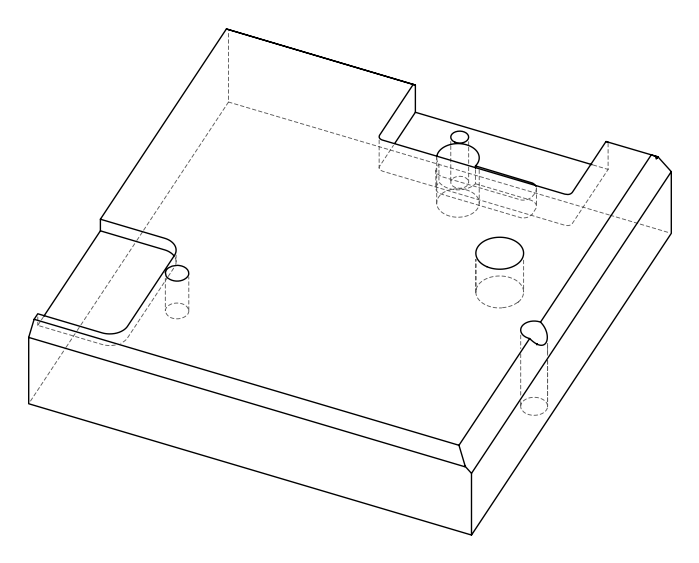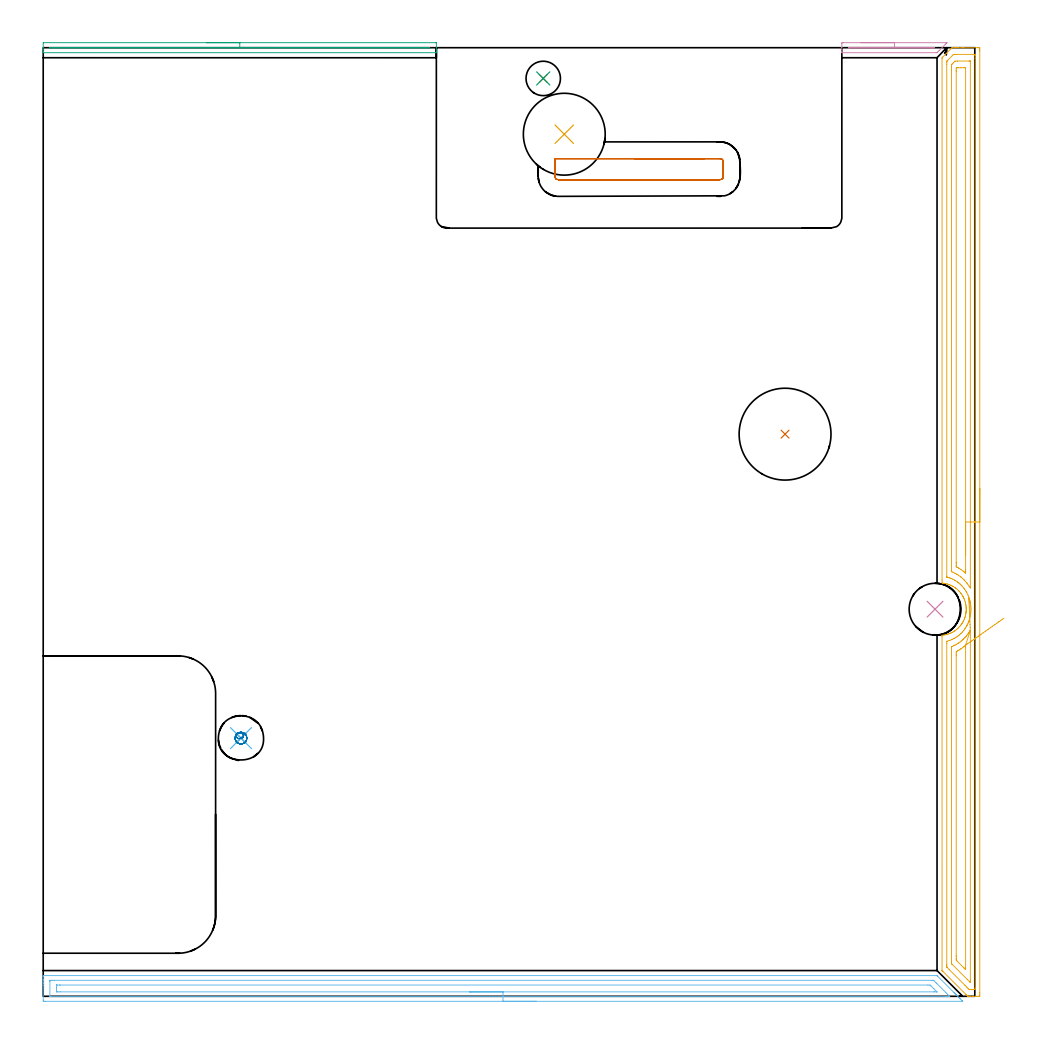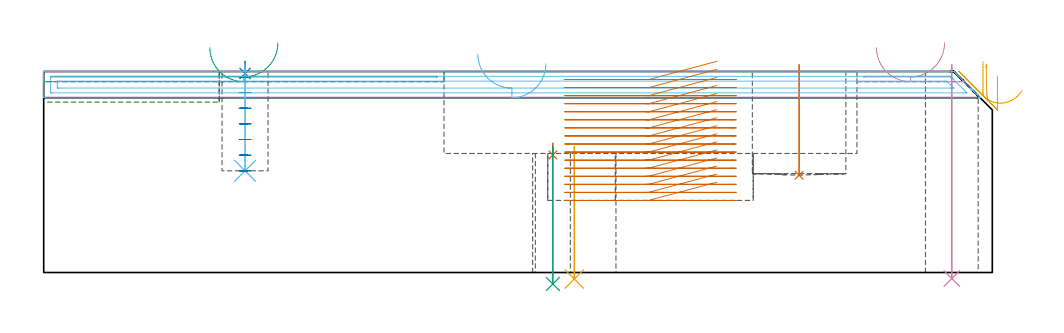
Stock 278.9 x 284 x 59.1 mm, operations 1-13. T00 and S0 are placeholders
(PLAN: 15 operations, 10 tool changes, 119.6 min)
(1 SPOT_DRILL | STEP1HOLE | NXT0321_9005460120000 | 0.03 min | 2615 mm3)
(2 SPOT_DRILL_1 | STEP1POCKET | NXT0321_9005460120000 | 0.03 min | 2 mm3)
(3 DRILL_THROUGH_HOLE_INTO_CENTER | STEP1HOLE | NXT0301_074 | 0.17 min | 2971 mm3)
(4 INDEXABLE_INSERT_DRILL_THROUGH_HOLE_FROM_SOLID | STEP1HOLE_1 | NXT0302_002 | 0.25 min | 11138 mm3)
(5 INDEXABLE_INSERT_DRILL_THROUGH_HOLE_FROM_SOLID_1 | STEP1HOLE_2 | NXT0302_020 | 0.16 min | 27825 mm3)
(6 DRILL_BLIND_HOLE_INTO_CENTER | STEP1POCKET | NXT0301_128 | 0.13 min | 3174 mm3)
(7 INDEXABLE_INSERT_DRILL_BLIND_HOLE_FROM_SOLID | STEP1POCKET_1 | NXT0302_026 | 0.13 min | 17915 mm3)
(8 MILL_ROUGH_BLIND_HOLE_CONTOUR | STEP1POCKET | NXT0201_013 | Spiral | 0.49 min | 1004 mm3)
(9 AREA_MILL | FG_CHAMFER_SURFACE | UGT0205_001 | 2.02 min | 540 mm3)
(10 AREA_MILL_1 | FG_CHAMFER_SURFACE_1 | UGT0205_001 | 0.62 min | 162 mm3)
(11 AREA_MILL_2 | FG_CHAMFER_SURFACE_2 | UGT0205_001 | 9.29 min | 17862 mm3)
(12 AREA_MILL_3 | FG_CHAMFER_SURFACE_3 | UGT0205_001 | 6.73 min | 8013 mm3)
(13 MILL_RECTANGULAR_POCKET | POCKET_RECTANGULAR_STRAIGHT | NXT0201_013 | Follow Part, ap 2.5, ae 75% | 4.98 min | 30362 mm3)
(14 MILL_SLOT | SLOT_PARTIAL_RECTANGULAR | NXT0201_008 | Follow Part, ap 1.5, ae 75% | 92.64 min | 124555 mm3)
(15 MILL_SLOT_1 | SLOT_PARTIAL_RECTANGULAR_1 | UGT0201_105 | Follow Part, ap 5.5, ae 75% | 1.94 min | 40853 mm3)
(TOOL NXT0321_9005460120000 | NC Spot Drill, 142deg, 12mm, Carbide, Uncoated | D12 PA142 FL30 Z2)
(TOOL NXT0301_074 | Carbide Drill 10.3mm [860.1-1030-031A1-MM 2214] | D10.3 PA140 FL55 Z2)
(TOOL NXT0302_002 | Index. Insert Drill 15.5mm [880-D1550L20-05] | D15.5 PA176 FL78 Z2)
(TOOL NXT0302_020 | Index. Insert Drill 24.5mm [880-D2450L25-03] | D24.5 PA176 FL74 Z2)
(TOOL NXT0301_128 | Carbide Drill 12mm [861.1-1200-036A1-GP GC34] | D12 PA150 FL37.4 Z2)
(TOOL NXT0302_026 | Index. Insert Drill 27.5mm [880-D2750L32-03] | D27.5 PA176 FL83 Z2)
(TOOL NXT0201_013 | ENDMILL 10mm | D10 FL30 Z4)
(TOOL UGT0205_001 | Chamfer Mill 20 x 3 x 45 deg. | D20 FL50 Z2)
(TOOL NXT0201_008 | ENDMILL 6mm [2P460-0600-NA 1630] | D6 FL26 Z6)
(TOOL UGT0201_105 | End Mill 22 mm | D22 FL25 Z2)
(OP 1 SPOT_DRILL)
G17 G21 G94 G90
T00 M6
G54
G17 G0 G90 X149.7 Y274.8 S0 M3
G43 Z69.1 H0
G94 G81 G98 Z34.552 F250. R38.
G80
M5
M2
(OP 2 SPOT_DRILL_1)
G17 G21 G94 G90
T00 M6
G54
G17 G0 G90 X59.2 Y77.3 S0 M3
G43 Z69.1 H0
G94 G81 G98 Z58.519 F250. R62.1
G80
M5
M2
(OP 3 DRILL_THROUGH_HOLE_INTO_CENTER)
G17 G21 G94 G90
T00 M6
G54
G17 G0 G90 X149.7 Y274.8 S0 M3
G43 Z69.1 H1
G94 G73 G98 Z-3.374 F250. Q9.594 R37.
G80
M5
M2
(OP 4 INDEXABLE_INSERT_DRILL_THROUGH_HOLE_FROM_SOLID)
G17 G21 G94 G90
T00 M6
G54
G17 G0 G90 X267. Y115.9 S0 M3
G43 Z69.1 H1
G94 G81 G98 Z-1.771 F250. R61.1
G80
M5
M2
(OP 5 INDEXABLE_INSERT_DRILL_THROUGH_HOLE_FROM_SOLID_1)
G17 G21 G94 G90
T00 M6
G54
G17 G0 G90 X156. Y258.1 S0 M3
G43 Z69.1 H1
G94 G81 G98 Z-1.928 F250. R37.
G80
M5
M2
(OP 6 DRILL_BLIND_HOLE_INTO_CENTER)
G17 G21 G94 G90
T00 M6
G54
G17 G0 G90 X59.2 Y77.3 S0 M3
G43 Z69.1 H1
G94 G81 G98 Z29.9 F250. R61.1
G80
M5
M2
(OP 7 INDEXABLE_INSERT_DRILL_BLIND_HOLE_FROM_SOLID)
G17 G21 G94 G90
T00 M6
G54
G17 G0 G90 X222.1 Y168.3 S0 M3
G43 Z69.1 H1
G94 G81 G98 Z28.6 F250. R61.1
G80
M5
M2
(OP 8 MILL_ROUGH_BLIND_HOLE_CONTOUR)
G17 G21 G94 G90
T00 M6
G54
G17 G0 G90 X59.2 Y77.3 S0 M3
G43 Z69.1 H0
Z57.5
G94 G3 X59.791 Y78.459 R0.73 F250.
X58.171 Y78.716 R1.159
X57.784 Y76.271 R1.75
X58.171 Y78.716 R-1.75
X57.978 Y77.494 R0.875
X59.2 Y77.3 R0.875
G0 Z52.9
G3 X59.791 Y78.459 R0.73
X58.171 Y78.716 R1.159
X57.784 Y76.271 R1.75
X58.171 Y78.716 R-1.75
X57.978 Y77.494 R0.875
X59.2 Y77.3 R0.875
G0 Z48.3
G3 X59.791 Y78.459 R0.73
X58.171 Y78.716 R1.159
X57.784 Y76.271 R1.75
X58.171 Y78.716 R-1.75
X57.978 Y77.494 R0.875
X59.2 Y77.3 R0.875
G0 Z43.7
G3 X59.791 Y78.459 R0.73
X58.171 Y78.716 R1.159
X57.784 Y76.271 R1.75
X58.171 Y78.716 R-1.75
X57.978 Y77.494 R0.875
X59.2 Y77.3 R0.875
G0 Z39.1
G3 X59.791 Y78.459 R0.73
X58.171 Y78.716 R1.159
X57.784 Y76.271 R1.75
X58.171 Y78.716 R-1.75
X57.978 Y77.494 R0.875
X59.2 Y77.3 R0.875
G0 Z34.5
G3 X59.791 Y78.459 R0.73
X58.171 Y78.716 R1.159
X57.784 Y76.271 R1.75
X58.171 Y78.716 R-1.75
X57.978 Y77.494 R0.875
X59.2 Y77.3 R0.875
G0 Z29.9
G3 X59.791 Y78.459 R0.73
X58.171 Y78.716 R1.159
X57.784 Y76.271 R1.75
X58.171 Y78.716 R-1.75
X57.978 Y77.494 R0.875
X59.2 Y77.3 R0.875
G0 Z69.1
M5
M2
(OP 9 AREA_MILL)
G17 G21 G94 G90
T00 M6
G54
G17 G0 G90 X48.85 Y285.5 S1061 M3
G43 Z69.1 H0
Z66.1
G94 G1 X48.888 Z65.229 F250.
X49.002 Z64.364
X49.191 Z63.512
X49.453 Z62.68
X49.787 Z61.874
X50.19 Z61.1
X50.658 Z60.364
X51.19 Z59.672
X51.779 Z59.029
X52.422 Z58.44
X53.114 Z57.909
X53.85 Z57.44
X54.624 Z57.037
X55.43 Z56.703
X56.262 Z56.441
X57.114 Z56.252
X57.978 Z56.138
X58.85 Z56.1
X117.434
X117.577 Y285.497 Z56.103
X117.699 Y285.491 Z56.106
X117.7 Y284. Z57.595
Y283.505 Z58.094
Y282.837 Z58.762
Y282.544 Z59.047
X117.69 Y282.503 Z59.088
X117.577 Y282.5 Z59.1
X0.123
X0.01 Y282.503 Z59.088
X0.007 Y282.542 Z59.05
X0. Y282.837 Z58.762
Y283.505 Z58.094
Y284. Z57.595
X0.001 Y285.491 Z56.106
X0.123 Y285.5 Z56.1
X58.85
Y284.086 Z57.514
X115.352 Y284.085 Z57.515
X115.437 Y284.084 Z57.516
X115.608 Y284.079 Z57.521
X115.691 Y284.074 Z57.526
X115.693 Y284.049 Z57.551
X115.692 Y284. Z57.6
X115.684 Y283.921 Z57.679
X115.523 Y283.917 Z57.683
X115.437 Y283.915 Z57.685
X2.348
X2.262 Y283.916 Z57.684
X2.092 Y283.921 Z57.679
X2.009 Y283.926 Z57.674
X2.007 Y283.951 Z57.649
X2.008 Y284. Z57.6
X2.016 Y284.079 Z57.521
X2.177 Y284.084 Z57.516
X2.263 Y284.085 Z57.515
X58.85 Y284.086 Z57.514
X59.722 Z57.552
X60.586 Z57.666
X61.438 Z57.855
X62.27 Z58.117
X63.076 Z58.451
X63.85 Z58.854
X64.586 Z59.323
X65.278 Z59.854
X65.921 Z60.443
X66.51 Z61.086
X67.042 Z61.779
X67.51 Z62.514
X67.913 Z63.288
X68.247 Z64.094
X68.509 Z64.926
X68.698 Z65.778
X68.812 Z66.643
X68.85 Z67.514
G0 Z69.1
M5
M2
(OP 10 AREA_MILL_1)
G17 G21 G94 G90
T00 M6
G54
G17 G0 G90 X244.85 Y285.5 S1061 M3
G43 Z69.1 H0
Z66.1
G94 G1 X244.888 Z65.228 F250.
X245.002 Z64.364
X245.191 Z63.512
X245.453 Z62.68
X245.787 Z61.874
X246.19 Z61.1
X246.659 Z60.364
X247.19 Z59.672
X247.779 Z59.029
X248.422 Z58.44
X249.114 Z57.908
X249.85 Z57.44
X250.624 Z57.037
X251.43 Z56.703
X252.262 Z56.441
X253.114 Z56.252
X253.979 Z56.138
X254.85 Z56.1
X270.358
X270.514 Y285.497 Z56.103
X270.587 Y285.492 Z56.106
X270.439 Y285.339 Z56.257
X270.304 Y285.204 Z56.395
X270.035 Y284.935 Z56.665
X268.224 Y283.124 Z58.476
X267.791 Y282.691 Z58.909
X267.719 Y282.62 Z58.979
X267.595 Y282.504 Z59.09
X267.333 Y282.5 Z59.1
X239.247
X239.11 Y282.503 Z59.088
X239.107 Y282.551 Z59.041
X239.1 Y282.902 Z58.697
Y283.41 Z58.19
Y284. Z57.595
Y285.188 Z56.409
X239.102 Y285.491 Z56.105
X239.551 Y285.5 Z56.1
X254.85
Y284.086 Z57.514
X266.441 Y284.085 Z57.515
X266.526 Y284.084 Z57.516
X266.696 Y284.079 Z57.521
X266.717 Y284.076 Z57.524
X266.708 Y284.065 Z57.535
X266.683 Y284.036 Z57.564
X266.647 Y284. Z57.6
X266.573 Y283.935 Z57.665
X266.55 Y283.921 Z57.679
X266.522 Y283.918 Z57.682
X266.441 Y283.916 Z57.684
X265.635 Y283.914 Z57.686
X241.476 Y283.915 Z57.685
X241.114 Y283.921 Z57.679
X241.109 Y283.947 Z57.653
X241.104 Y284. Z57.6
X241.103 Y284.047 Z57.553
X241.106 Y284.07 Z57.53
X241.108 Y284.076 Z57.524
X241.135 Y284.079 Z57.521
X241.305 Y284.084 Z57.516
X241.391 Y284.085 Z57.515
X254.85 Y284.086 Z57.514
X255.722 Z57.552
X256.587 Z57.666
X257.438 Z57.855
X258.27 Z58.117
X259.076 Z58.451
X259.85 Z58.854
X260.586 Z59.323
X261.278 Z59.854
X261.921 Z60.443
X262.511 Z61.086
X263.042 Z61.778
X263.51 Z62.514
X263.913 Z63.288
X264.247 Z64.094
X264.509 Z64.926
X264.698 Z65.778
X264.812 Z66.643
X264.85 Z67.514
G0 Z69.1
M5
M2
(OP 11 AREA_MILL_2)
G17 G21 G94 G90
T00 M6
G54
G17 G0 G90 X280.4 Y152. S1061 M3
G43 Z69.1 H0
Z57.8
G94 G1 Y151.962 Z56.928 F250.
Y151.848 Z56.064
Y151.659 Z55.212
Y151.397 Z54.38
Y151.063 Z53.574
Y150.66 Z52.8
Y150.192 Z52.064
Y149.66 Z51.372
Y149.071 Z50.729
Y148.428 Z50.14
Y147.736 Z49.608
Y147. Z49.14
Y146.226 Z48.737
Y145.42 Z48.403
Y144.588 Z48.141
Y143.737 Z47.952
Y142.872 Z47.838
Y142. Z47.8
Y1.098
X280.399 Y0.601 Z47.801
X280.395 Y0.211 Z47.802
X280.391 Y0.01 Z47.804
X280.012 Y0. Z48.182
X279.439 Z48.758
X279.135 Z49.061
X278.562 Z49.635
X278.258 Z49.937
X277.65 Z50.549
X277.179 Z51.02
X276.951 Z51.242
X276.806 Y0.001 Z51.383
X276.796 Y0.006 Z51.393
X276.782 Y0.013 Z51.408
X276.644 Y0.155 Z51.553
X276.504 Y0.294 Z51.692
X276.379 Y0.42 Z51.819
X276.198 Y0.601 Z52.
X269.353 Y7.447 Z58.847
X269.121 Y7.68 Z59.076
X269.106 Y7.705 Z59.092
X269.1 Y7.738 Z59.1
Y107.654
X269.107 Y108.073 Z59.093
X269.226 Y108.086 Z58.974
X269.674 Y108.147 Z58.526
X270.12 Y108.228 Z58.08
X270.365 Y108.287 Z57.834
X270.569 Y108.336 Z57.631
X271.014 Y108.472 Z57.185
X271.464 Y108.641 Z56.735
X271.681 Y108.735 Z56.516
X271.908 Y108.833 Z56.29
X272.085 Y108.918 Z56.114
X272.448 Y109.122 Z55.752
X272.803 Y109.341 Z55.397
X272.942 Y109.438 Z55.257
X272.996 Y109.476 Z55.201
X273.053 Y109.515 Z55.146
X273.131 Y109.569 Z55.068
X273.45 Y109.812 Z54.747
X273.708 Y110.033 Z54.491
X273.873 Y110.192 Z54.323
X274.044 Y110.356 Z54.153
X274.378 Y110.706 Z53.818
X274.59 Y110.955 Z53.607
X274.75 Y111.165 Z53.449
X274.832 Y111.273 Z53.367
X275.06 Y111.6 Z53.138
X275.102 Y111.668 Z53.096
X275.28 Y111.959 Z52.919
X275.367 Y112.114 Z52.832
X275.485 Y112.326 Z52.714
X275.524 Y112.404 Z52.675
X275.569 Y112.494 Z52.63
X275.76 Y112.939 Z52.439
X275.803 Y113.051 Z52.397
X275.928 Y113.388 Z52.27
X275.947 Y113.452 Z52.25
X276.063 Y113.834 Z52.135
X276.173 Y114.282 Z52.025
X276.253 Y114.728 Z51.943
X276.26 Y114.791 Z51.934
X276.285 Y115.001 Z51.907
X276.307 Y115.176 Z51.887
X276.319 Y115.387 Z51.872
X276.336 Y115.623 Z51.86
X276.337 Y115.835 Z51.855
X276.339 Y116.07 Z51.857
X276.333 Y116.174 Z51.861
X276.33 Y116.239 Z51.866
X276.314 Y116.518 Z51.878
X276.307 Y116.575 Z51.883
X276.268 Y116.965 Z51.929
X276.194 Y117.413 Z52.003
X276.094 Y117.859 Z52.105
X275.962 Y118.308 Z52.236
X275.805 Y118.753 Z52.393
X275.652 Y119.116 Z52.546
X275.627 Y119.17 Z52.571
X275.588 Y119.251 Z52.608
X275.498 Y119.449 Z52.702
X275.486 Y119.474 Z52.714
X275.394 Y119.647 Z52.805
X275.3 Y119.802 Z52.899
X275.12 Y120.099 Z53.078
X274.824 Y120.541 Z53.375
X274.787 Y120.589 Z53.412
X274.591 Y120.844 Z53.608
X274.312 Y121.164 Z53.884
X274.177 Y121.31 Z54.021
X274.06 Y121.435 Z54.138
X273.697 Y121.776 Z54.502
X273.353 Y122.061 Z54.846
X273.157 Y122.21 Z55.042
X272.999 Y122.329 Z55.2
X272.867 Y122.417 Z55.332
X272.802 Y122.46 Z55.396
X272.36 Y122.724 Z55.839
X272.18 Y122.82 Z56.019
X271.908 Y122.964 Z56.291
X271.617 Y123.099 Z56.582
X271.323 Y123.223 Z56.877
X271.013 Y123.331 Z57.185
X270.804 Y123.393 Z57.392
X270.568 Y123.464 Z57.629
X270.14 Y123.567 Z58.059
X270.119 Y123.572 Z58.079
X269.927 Y123.607 Z58.268
X269.725 Y123.643 Z58.472
X269.673 Y123.653 Z58.525
X269.234 Y123.712 Z58.966
X269.107 Y123.729 Z59.093
X269.1 Y124.604 Z59.1
Y280.723
X269.104 Y281.006 Z59.09
X269.269 Y281.169 Z58.93
X270.309 Y282.21 Z57.889
X271.765 Y283.665 Z56.434
X271.948 Y283.845 Z56.252
X272.101 Y283.99 Z56.098
X272.119 Y283.992 Z56.08
X272.727 Y284. Z55.472
X273.265 Z54.934
X273.873 Z54.322
X275.054 Z53.143
X275.627 Z52.567
X279.725 Z48.472
X280.012 Y283.996 Z48.185
X280.392 Y283.99 Z47.805
X280.396 Y283.79 Z47.802
X280.399 Y283.399 Z47.801
X280.4 Y283.004 Z47.8
Y142.
X278.986 Z49.214
X278.985 Y2.537 Z49.215
X278.984 Y2.385 Z49.216
X278.979 Y2.024 Z49.221
X278.629 Y2.008 Z49.571
X278.258 Y2.003 Z49.942
X277.758 Y2.002 Z50.442
X277.381 Y2.007 Z50.819
X277.257 Y2.01 Z50.943
X277.129 Y2.132 Z51.071
X276.867 Y2.385 Z51.333
X276.504 Y2.746 Z51.696
X275.973 Y3.277 Z52.227
X271.242 Y8.008 Z56.958
X270.625 Y8.63 Z57.575
X270.535 Y8.727 Z57.665
X270.521 Y8.771 Z57.679
X270.519 Y8.815 Z57.681
X270.516 Y9. Z57.684
X270.514 Y9.37 Z57.686
Y9.522
X270.515 Y105.718 Z57.685
X270.521 Y106.279 Z57.679
X270.56 Y106.295 Z57.64
X271.242 Y106.505 Z56.958
X271.432 Y106.568 Z56.768
X271.953 Y106.762 Z56.247
X272.069 Y106.812 Z56.131
X272.119 Y106.836 Z56.081
X272.663 Y107.101 Z55.537
X272.996 Y107.289 Z55.204
X273.22 Y107.426 Z54.98
X273.578 Y107.654 Z54.622
X273.751 Y107.778 Z54.449
X273.873 Y107.87 Z54.327
X274.247 Y108.166 Z53.953
X274.676 Y108.546 Z53.524
X274.714 Y108.582 Z53.486
X274.75 Y108.618 Z53.45
X275.148 Y109.033 Z53.052
X275.51 Y109.438 Z52.69
X275.545 Y109.48 Z52.655
X275.563 Y109.503 Z52.637
X275.627 Y109.589 Z52.573
X275.934 Y110.018 Z52.266
X276.145 Y110.33 Z52.055
X276.282 Y110.555 Z51.918
X276.504 Y110.93 Z51.696
X276.606 Y111.118 Z51.594
X276.658 Y111.222 Z51.542
X276.886 Y111.726 Z51.314
X277.046 Y112.114 Z51.154
X277.102 Y112.256 Z51.098
X277.138 Y112.361 Z51.062
X277.359 Y113.029 Z50.841
X277.381 Y113.107 Z50.819
X277.53 Y113.747 Z50.67
X277.557 Y113.899 Z50.643
X277.657 Y114.51 Z50.543
X277.691 Y114.791 Z50.509
X277.732 Y115.325 Z50.468
X277.746 Y115.683 Z50.454
X277.745 Y116.204 Z50.455
X277.726 Y116.575 Z50.474
X277.671 Y117.172 Z50.529
X277.632 Y117.467 Z50.568
X277.575 Y117.808 Z50.625
X277.488 Y118.25 Z50.712
X277.462 Y118.359 Z50.738
X277.381 Y118.68 Z50.819
X277.203 Y119.251 Z50.997
X277.106 Y119.531 Z51.094
X276.859 Y120.143 Z51.341
X276.504 Y120.872 Z51.696
X276.412 Y121.035 Z51.788
X276.271 Y121.272 Z51.929
X275.834 Y121.928 Z52.366
X275.627 Y122.202 Z52.573
X275.099 Y122.82 Z53.101
X274.75 Y123.176 Z53.45
X274.478 Y123.431 Z53.722
X274.15 Y123.712 Z54.05
X273.873 Y123.927 Z54.327
X273.694 Y124.061 Z54.506
X273.208 Y124.388 Z54.992
X272.996 Y124.513 Z55.204
X272.838 Y124.604 Z55.362
X272.119 Y124.961 Z56.081
X271.527 Y125.206 Z56.673
X271.242 Y125.297 Z56.958
X270.559 Y125.496 Z57.641
X270.52 Y125.516 Z57.68
X270.518 Y125.521 Z57.682
X270.516 Y125.542 Z57.684
X270.515 Y125.589 Z57.685
X270.514 Y125.681 Z57.686
Y278.939
X270.515 Y279.678 Z57.685
X270.518 Y279.831 Z57.682
X270.521 Y279.922 Z57.679
X270.525 Y279.963 Z57.675
X270.558 Y280. Z57.642
X270.672 Y280.119 Z57.528
X270.816 Y280.265 Z57.384
X272.165 Y281.615 Z56.035
X272.448 Y281.89 Z55.752
X272.528 Y281.966 Z55.672
X272.565 Y281.99 Z55.635
X272.622 Y281.996 Z55.578
X272.996 Y281.999 Z55.204
X273.495 Y282. Z54.705
X278.757 Z49.443
X278.92 Y281.997 Z49.28
X278.947 Y281.995 Z49.253
X278.972 Y281.991 Z49.228
X278.979 Y281.959 Z49.221
X278.983 Y281.769 Z49.217
X278.985 Y281.615 Z49.215
X278.986 Y280.875 Z49.214
Y142.
X277.572 Z50.628
X277.571 Y122.626 Z50.629
X277.57 Y122.432 Z50.63
X277.567 Y122.303 Z50.633
X277.564 Y122.228 Z50.636
X277.181 Y122.82 Z51.019
X276.765 Y123.446 Z51.435
X276.561 Y123.712 Z51.639
X276.504 Y123.78 Z51.696
X276.125 Y124.215 Z52.075
X275.771 Y124.604 Z52.429
X275.627 Y124.748 Z52.573
X275.25 Y125.107 Z52.95
X274.798 Y125.496 Z53.402
X274.75 Y125.535 Z53.45
X274.582 Y125.667 Z53.618
X273.873 Y126.147 Z54.327
X273.482 Y126.388 Z54.718
X272.996 Y126.641 Z55.204
X272.5 Y126.893 Z55.7
X272.119 Y127.055 Z56.081
X271.961 Y127.125 Z56.239
X271.935 Y127.137 Z56.265
X271.933 Y127.165 Z56.267
X271.93 Y127.216 Z56.27
X271.929 Y127.28 Z56.271
X271.928 Y127.474 Z56.272
X271.929 Y277.348 Z56.271
X271.93 Y278.047 Z56.27
X271.932 Y278.237 Z56.268
X271.945 Y278.939 Z56.255
X272.031 Y279.029 Z56.169
X272.119 Y279.119 Z56.081
X272.472 Y279.472 Z55.728
X272.831 Y279.831 Z55.369
X272.916 Y279.912 Z55.284
X272.996 Y279.987 Z55.204
X273.708 Y279.999 Z54.492
X277.215 Y280. Z50.985
X277.381 Y279.998 Z50.819
X277.546 Y279.992 Z50.654
X277.564 Y279.99 Z50.636
X277.566 Y279.98 Z50.634
X277.569 Y279.947 Z50.631
X277.571 Y279.896 Z50.629
X277.572 Y279.831
Y142. Z50.628
X276.157 Z52.043
Y127.633
X276.155 Y127.28 Z52.045
X276.151 Y126.747 Z52.049
X276.141 Y126.693 Z52.059
X275.92 Y126.879 Z52.28
X275.754 Y127.019 Z52.446
X275.627 Y127.124 Z52.573
X275.431 Y127.28 Z52.769
X274.75 Y127.767 Z53.45
X274.13 Y128.172 Z54.07
X273.873 Y128.317 Z54.327
X273.565 Y128.486 Z54.635
X273.417 Y128.571 Z54.783
X273.35 Y128.61 Z54.85
X273.347 Y128.707 Z54.853
X273.344 Y129.064 Z54.856
X273.343 Y129.604 Z54.857
Y129.957
Y276.802
X273.344 Y277.155 Z54.856
X273.347 Y277.69 Z54.853
X273.35 Y277.87 Z54.85
X273.394 Y277.933 Z54.806
X273.46 Y277.989 Z54.74
X273.873 Y277.999 Z54.327
X273.919 Y278. Z54.281
X274.75 Z53.45
X275.673 Z52.527
X276.041 Y277.996 Z52.159
X276.133 Y277.992 Z52.067
X276.151 Y277.99 Z52.049
X276.153 Y277.978 Z52.047
X276.155 Y277.946 Z52.045
X276.157 Y277.874 Z52.043
Y142.
Y141.128 Z52.081
Y140.264 Z52.195
Y139.412 Z52.383
Y138.58 Z52.646
Y137.774 Z52.98
Y137. Z53.382
Y136.264 Z53.851
Y135.572 Z54.382
Y134.929 Z54.972
Y134.34 Z55.615
Y133.809 Z56.307
Y133.34 Z57.043
Y132.937 Z57.816
Y132.603 Z58.622
Y132.341 Z59.454
Y132.152 Z60.306
Y132.038 Z61.171
Y132. Z62.043
G0 X277.141 Y119.103 Z61.069
G1 Z60.197
X277.144 Y119.028 Z59.327
X277.151 Y118.877 Z58.468
X277.161 Y118.653 Z57.625
X277.174 Y118.355 Z56.805
X277.191 Y117.987 Z56.014
X277.21 Y117.552 Z55.259
X277.232 Y117.053 Z54.543
X277.257 Y116.493 Z53.875
X277.284 Y115.877 Z53.257
X277.314 Y115.21 Z52.696
X277.346 Y114.497 Z52.195
X277.379 Y113.742 Z51.758
X277.415 Y112.953 Z51.389
X277.451 Y112.134 Z51.09
X277.489 Y111.292 Z50.864
X277.527 Y110.434 Z50.711
X277.565 Y109.566 Z50.635
X277.568 Y109.512 Z50.632
X277.57 Y109.438 Z50.63
X277.571 Y109.323 Z50.629
Y109.244
Y4.868
X277.566 Y4.169 Z50.634
X277.565 Y4.158 Z50.635
X277.539 Y4.169 Z50.661
X277.381 Y4.322 Z50.819
X276.638 Y5.061 Z51.562
X272.119 Y9.58 Z56.081
X272.017 Y9.684 Z56.183
X271.967 Y9.738 Z56.233
X271.944 Y9.766 Z56.256
X271.935 Y9.783 Z56.265
X271.934 Y9.832 Z56.266
X271.93 Y10.22 Z56.27
X271.929 Y10.414 Z56.271
Y104.279
X271.932 Y104.473 Z56.268
X271.935 Y104.602 Z56.265
X271.943 Y104.673 Z56.257
X272.277 Y104.817 Z55.923
X272.652 Y104.977 Z55.548
X272.886 Y105.09 Z55.314
X272.996 Y105.147 Z55.204
X273.46 Y105.397 Z54.74
X273.873 Y105.647 Z54.327
X274.008 Y105.732 Z54.192
X274.216 Y105.87 Z53.984
X274.525 Y106.098 Z53.675
X274.75 Y106.273 Z53.45
X275.018 Y106.489 Z53.182
X275.327 Y106.762 Z52.873
X275.482 Y106.909 Z52.718
X275.627 Y107.052 Z52.573
X275.92 Y107.355 Z52.28
X276.196 Y107.654 Z52.004
X276.34 Y107.821 Z51.86
X276.504 Y108.021 Z51.696
X276.728 Y108.318 Z51.472
X276.894 Y108.546 Z51.306
X277.093 Y108.839 Z51.107
X277.381 Y109.286 Z50.819
X277.438 Y109.38 Z50.762
X277.473 Y109.438 Z50.727
X277.514 Y109.502 Z50.686
X277.539 Y109.538 Z50.661
X277.565 Y109.566 Z50.635
X276.151 Y105.113 Z52.049
X276.153 Y105.067 Z52.047
X276.155 Y104.977 Z52.045
X276.157 Y104.744 Z52.043
Y104.438
Y8.63
X276.154 Y8.093 Z52.046
X276.151 Y8.016 Z52.049
X276.15 Y8.011 Z52.05
X276.058 Y8.097 Z52.142
X275.931 Y8.22 Z52.269
X275.732 Y8.417 Z52.468
X275.627 Y8.522 Z52.573
X273.736 Y10.414 Z54.464
X273.594 Y10.563 Z54.606
X273.35 Y10.824 Z54.85
X273.347 Y10.949 Z54.853
X273.344 Y11.306 Z54.856
X273.343 Y11.845 Z54.857
Y12.198
Y101.948
X273.344 Y102.301 Z54.856
X273.346 Y102.837 Z54.854
X273.35 Y103.193 Z54.85
X273.692 Y103.377 Z54.508
X273.873 Y103.48 Z54.327
X274.25 Y103.702 Z53.95
X274.75 Y104.013 Z53.45
X274.793 Y104.041 Z53.407
X274.858 Y104.085 Z53.342
X275.299 Y104.419 Z52.901
X275.627 Y104.677 Z52.573
X275.79 Y104.812 Z52.41
X276.07 Y105.054 Z52.13
X276.107 Y105.082 Z52.093
X276.151 Y105.113 Z52.049
X276.722 Y105.515 Z51.527
X277.328 Y105.943 Z51.068
X277.965 Y106.391 Z50.675
X278.627 Y106.858 Z50.352
X279.31 Y107.339 Z50.1
X280.008 Y107.831 Z49.922
X280.717 Y108.33 Z49.819
X281.429 Y108.832 Z49.792
X282.141 Y109.334 Z49.842
X282.847 Y109.831 Z49.967
X283.541 Y110.32 Z50.166
X284.219 Y110.797 Z50.439
X284.874 Y111.259 Z50.784
X285.502 Y111.702 Z51.196
X286.099 Y112.122 Z51.674
X286.659 Y112.517 Z52.214
X287.179 Y112.883 Z52.812
X287.654 Y113.217 Z53.463
G0 Z69.1
M5
M2
(OP 12 AREA_MILL_3)
G17 G21 G94 G90
T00 M6
G54
G17 G0 G90 X147.65 Y-1.5 S1061 M3
G43 Z69.1 H0
Z61.4
G94 G1 X147.612 Z60.528 F250.
X147.498 Z59.663
X147.309 Z58.812
X147.047 Z57.98
X146.713 Z57.174
X146.31 Z56.4
X145.842 Z55.664
X145.31 Z54.972
X144.721 Z54.329
X144.078 Z53.74
X143.386 Z53.208
X142.65 Z52.74
X141.876 Z52.337
X141.07 Z52.003
X140.238 Z51.741
X139.386 Z51.552
X138.522 Z51.438
X137.65 Z51.4
X0.61
X0.254 Y-1.496 Z51.402
X0.01 Y-1.493 Z51.404
X0. Y-1.148 Z51.749
Y3.224 Z56.118
Y3.779 Z56.675
Y4.099 Z56.995
Y4.653 Z57.549
Y4.973 Z57.868
Y5.942 Z58.841
X0.003 Y6.074 Z58.966
X0.01 Y6.198 Z59.089
X0.164 Y6.2 Z59.1
X267.548
X267.594 Y6.195 Z59.091
X267.623 Y6.175 Z59.072
X267.796 Y6.004 Z58.904
X272.627 Y1.175 Z54.072
X272.764 Y1.038 Z53.934
X272.905 Y0.896 Z53.794
X273.055 Y0.746 Z53.644
X273.201 Y0.601 Z53.497
X273.351 Y0.45 Z53.348
X273.483 Y0.318 Z53.216
X273.638 Y0.164 Z53.059
X274.141 Y-0.341 Z52.559
X274.392 Y-0.592 Z52.307
X274.512 Y-0.71 Z52.186
X275.073 Y-1.273 Z51.627
X275.205 Y-1.405 Z51.494
X275.285 Y-1.487 Z51.411
X275.286 Y-1.495 Z51.403
X275.285 Y-1.499 Z51.399
X137.65 Y-1.5 Z51.4
Y-0.086 Z52.814
X2.395 Y-0.085 Z52.815
X2.203 Y-0.084 Z52.816
X2.05 Y-0.081 Z52.819
X2.017 Y-0.079 Z52.821
X2.01 Y-0.062 Z52.838
X2.006 Y-0.034 Z52.866
X2.001 Y0.113 Z53.013
X2. Y4.486 Z57.386
X2.003 Y4.615 Z57.515
X2.007 Y4.718 Z57.618
X2.011 Y4.779 Z57.679
X2.046 Y4.78 Z57.68
X2.395 Y4.784 Z57.684
X2.587 Y4.785 Z57.685
X3.288 Y4.786 Z57.686
X265.954 Y4.785 Z57.685
X266.304 Y4.782 Z57.682
X266.479 Y4.779 Z57.679
X266.563 Y4.776 Z57.676
X266.655 Y4.69 Z57.59
X267.251 Y4.099 Z56.999
X267.548 Y3.802 Z56.702
X270.226 Y1.124 Z54.024
X270.749 Y0.601 Z53.501
X271.119 Y0.228 Z53.128
X271.369 Y-0.031 Z52.869
X271.409 Y-0.079 Z52.821
X271.323 Y-0.081 Z52.819
X271.119 Y-0.084 Z52.816
X270.927 Y-0.085 Z52.815
X270.226 Y-0.086 Z52.814
X137.65
Y1.328 Z54.228
X5.074
X4.33 Y1.33 Z54.23
X4.181 Y1.332 Z54.232
X4.033 Y1.335 Z54.235
X4.009 Y1.343 Z54.243
X4.006 Y1.37 Z54.27
X4.002 Y1.417 Z54.317
X4.001 Y1.476 Z54.376
X4. Y1.653 Z54.553
Y2.527 Z55.427
X4.003 Y3.224 Z56.124
X4.006 Y3.313 Z56.213
X4.01 Y3.355 Z56.255
X4.016 Y3.365 Z56.265
X4.035 Y3.367 Z56.267
X4.181 Y3.37 Z56.27
X4.924 Y3.372 Z56.272
X5.074
X264.87 Y3.371 Z56.271
X265.516 Y3.365 Z56.265
X265.57 Y3.319 Z56.219
X265.673 Y3.224 Z56.124
X265.762 Y3.138 Z56.038
X266.655 Y2.246 Z55.146
X267.423 Y1.476 Z54.376
X267.548 Y1.347 Z54.247
X267.549 Y1.333 Z54.233
X267.548
X266.805 Y1.329 Z54.229
X266.655
X137.65 Y1.328 Z54.228
X136.778 Z54.266
X135.914 Z54.38
X135.062 Z54.569
X134.23 Z54.831
X133.424 Z55.165
X132.65 Z55.568
X131.914 Z56.037
X131.222 Z56.568
X130.579 Z57.157
X129.99 Z57.801
X129.458 Z58.493
X128.99 Z59.228
X128.587 Z60.002
X128.253 Z60.808
X127.991 Z61.64
X127.802 Z62.492
X127.688 Z63.357
X127.65 Z64.228
G0 Z69.1
M5
M2
(OP 13 MILL_RECTANGULAR_POCKET)
G17 G21 G94 G90
T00 M6
G54
G17 G0 G90 X197.937 Y250.8 S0 M3
G43 Z69.101 H0
Z62.101
G94 G1 X177.9 Z56.732 F250.
X153.2 F500.
Y245.5
G3 X154.2 Y244.5 R1.
G1 X202.6
G3 X203.6 Y245.5 R1.
G1 Y249.8
G3 X202.6 Y250.8 R1.
G1 X177.9
X176.9
G0 X197.937 Z59.732
G1 X177.9 Z54.363 F250.
X153.2 F500.
Y245.5
G3 X154.2 Y244.5 R1.
G1 X202.6
G3 X203.6 Y245.5 R1.
G1 Y249.8
G3 X202.6 Y250.8 R1.
G1 X177.9
X176.9
G0 X197.937 Z57.363
G1 X177.9 Z51.994 F250.
X153.2 F500.
Y245.5
G3 X154.2 Y244.5 R1.
G1 X202.6
G3 X203.6 Y245.5 R1.
G1 Y249.8
G3 X202.6 Y250.8 R1.
G1 X177.9
X176.9
G0 X197.937 Z54.994
G1 X177.9 Z49.625 F250.
X153.2 F500.
Y245.5
G3 X154.2 Y244.5 R1.
G1 X202.6
G3 X203.6 Y245.5 R1.
G1 Y249.8
G3 X202.6 Y250.8 R1.
G1 X177.9
X176.9
G0 X197.937 Z52.625
G1 X177.9 Z47.257 F250.
X153.2 F500.
Y245.5
G3 X154.2 Y244.5 R1.
G1 X202.6
G3 X203.6 Y245.5 R1.
G1 Y249.8
G3 X202.6 Y250.8 R1.
G1 X177.9
X176.9
G0 X197.937 Z50.257
G1 X177.9 Z44.888 F250.
X153.2 F500.
Y245.5
G3 X154.2 Y244.5 R1.
G1 X202.6
G3 X203.6 Y245.5 R1.
G1 Y249.8
G3 X202.6 Y250.8 R1.
G1 X177.9
X176.9
G0 X197.937 Z47.888
G1 X177.9 Z42.519 F250.
X153.2 F500.
Y245.5
G3 X154.2 Y244.5 R1.
G1 X202.6
G3 X203.6 Y245.5 R1.
G1 Y249.8
G3 X202.6 Y250.8 R1.
G1 X177.9
X176.9
G0 X197.937 Z45.519
G1 X177.9 Z40.15 F250.
X153.2 F500.
Y245.5
G3 X154.2 Y244.5 R1.
G1 X202.6
G3 X203.6 Y245.5 R1.
G1 Y249.8
G3 X202.6 Y250.8 R1.
G1 X177.9
X176.9
G0 X197.937 Z43.15
G1 X177.9 Z37.782 F250.
X153.2 F500.
Y245.5
G3 X154.2 Y244.5 R1.
G1 X202.6
G3 X203.6 Y245.5 R1.
G1 Y249.8
G3 X202.6 Y250.8 R1.
G1 X177.9
X176.9
G0 X197.937 Z40.782
G1 X177.9 Z35.413 F250.
X153.2 F500.
Y245.5
G3 X154.2 Y244.5 R1.
G1 X202.6
G3 X203.6 Y245.5 R1.
G1 Y249.8
G3 X202.6 Y250.8 R1.
G1 X177.9
X176.9
G0 X197.937 Z38.413
G1 X177.9 Z33.044 F250.
X153.2 F500.
Y245.5
G3 X154.2 Y244.5 R1.
G1 X202.6
G3 X203.6 Y245.5 R1.
G1 Y249.8
G3 X202.6 Y250.8 R1.
G1 X177.9
X176.9
G0 X197.937 Z36.044
G1 X177.9 Z30.675 F250.
X153.2 F500.
Y245.5
G3 X154.2 Y244.5 R1.
G1 X202.6
G3 X203.6 Y245.5 R1.
G1 Y249.8
G3 X202.6 Y250.8 R1.
G1 X177.9
X176.9
G0 X197.937 Z33.675
G1 X177.9 Z28.306 F250.
X153.2 F500.
Y245.5
G3 X154.2 Y244.5 R1.
G1 X202.6
G3 X203.6 Y245.5 R1.
G1 Y249.8
G3 X202.6 Y250.8 R1.
G1 X177.9
X176.9
G0 X197.937 Z31.306
G1 X177.9 Z25.938 F250.
X153.2 F500.
Y245.5
G3 X154.2 Y244.5 R1.
G1 X202.6
G3 X203.6 Y245.5 R1.
G1 Y249.8
G3 X202.6 Y250.8 R1.
G1 X177.9
X176.9
G0 X197.937 Z28.938
G1 X177.9 Z23.569 F250.
X153.2 F500.
Y245.5
G3 X154.2 Y244.5 R1.
G1 X202.6
G3 X203.6 Y245.5 R1.
G1 Y249.8
G3 X202.6 Y250.8 R1.
G1 X177.9
X176.9
G0 X197.937 Z26.569
G1 X177.9 Z21.2 F250.
X153.2 F500.
Y245.5
G3 X154.2 Y244.5 R1.
G1 X202.6
G3 X203.6 Y245.5 R1.
G1 Y249.8
G3 X202.6 Y250.8 R1.
G1 X177.9
X176.9
G0 Z69.101
M5
M2
